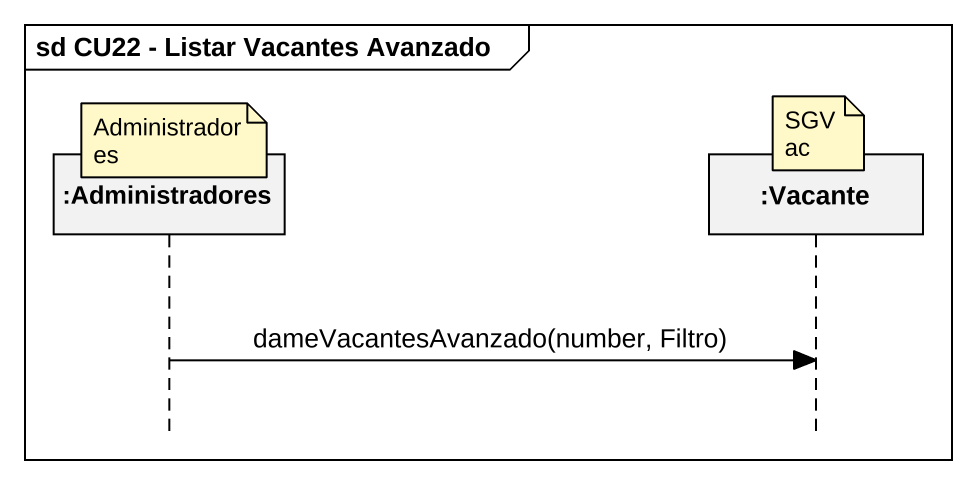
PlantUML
@startuml
mainframe sd CU22 - Listar Vacantes Avanzado
hide footbox
participant ":Administradores" as Administradores
participant ":Vacante" as Vacante

note over Vacante : SGVac
note over Administradores : Administradores
Administradores -> Vacante : dameVacantesAvanzado(number, Filtro)
@enduml
